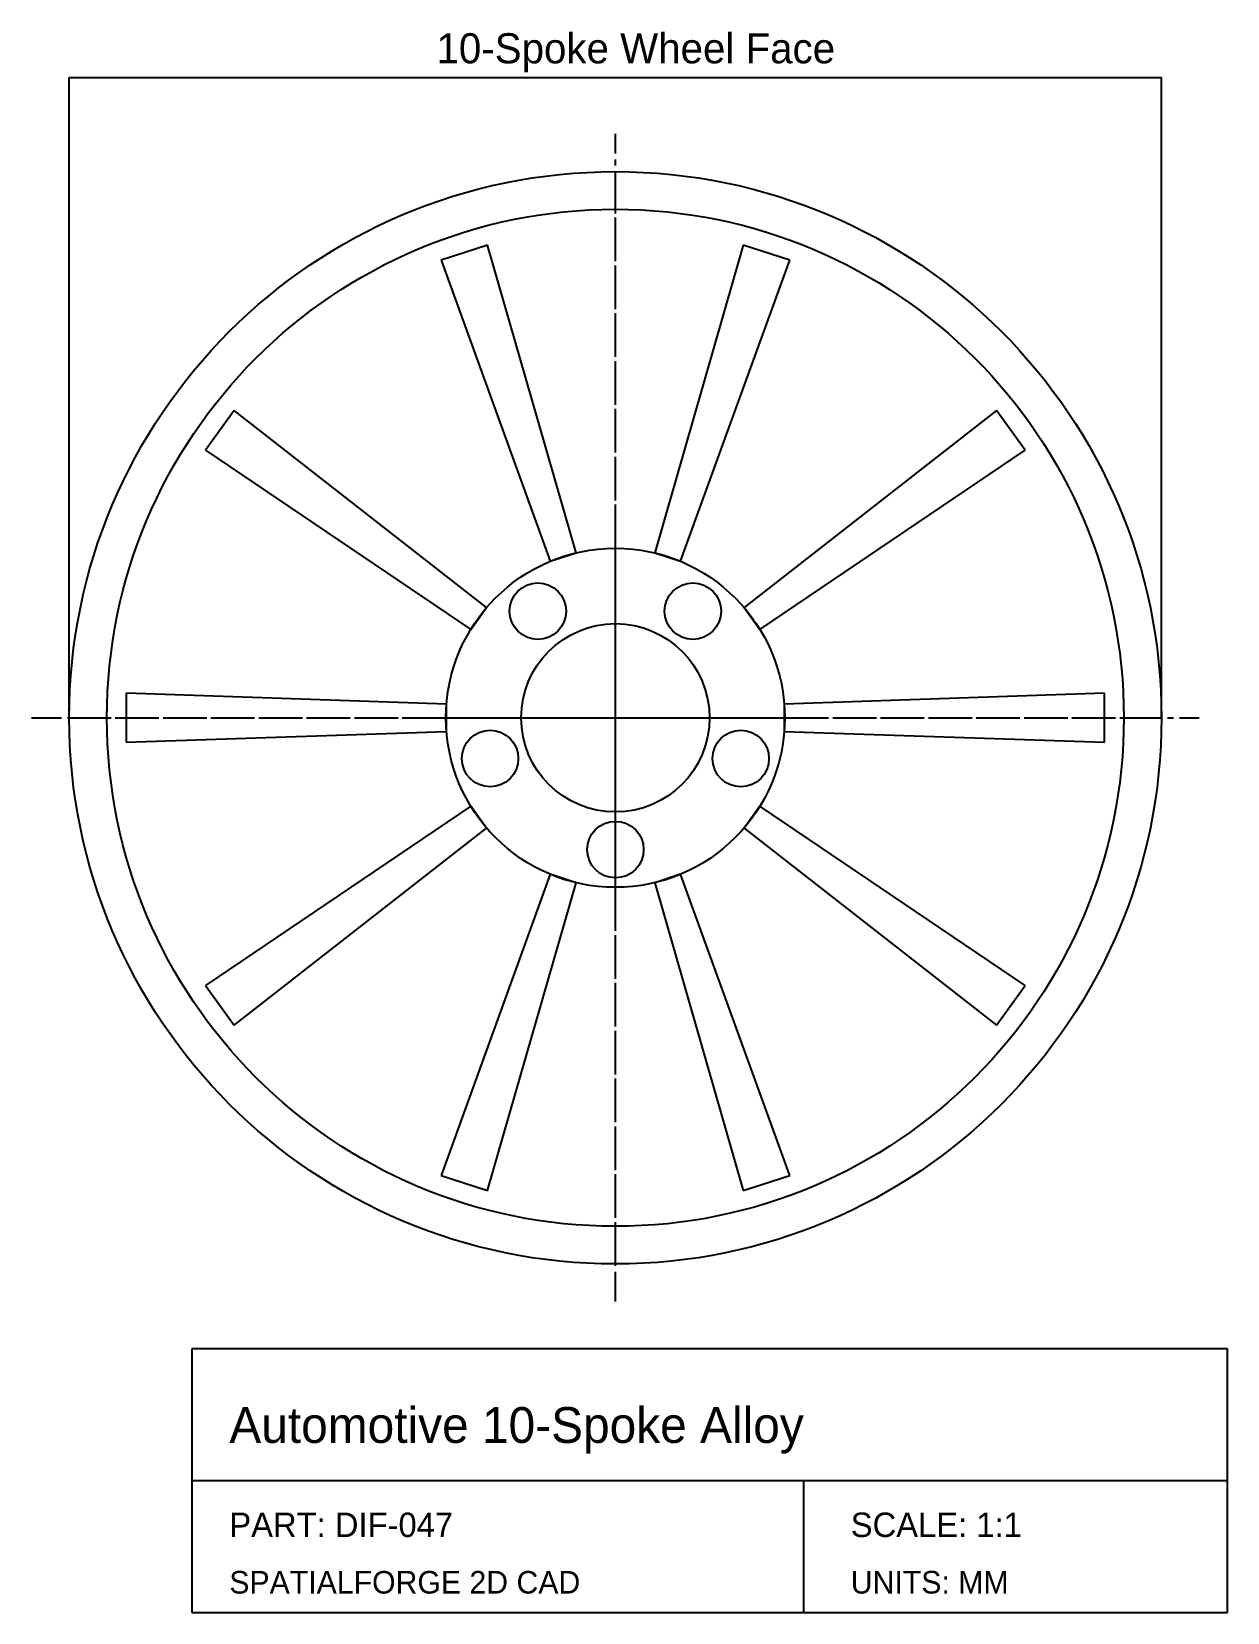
# Model space of a CAD drawing. Header units: millimetres. Extents: x 3 to 130, y -30 to 138.
import ezdxf

# ---------------------------------------------------------------- set-up
doc = ezdxf.new("R2010")
doc.units = ezdxf.units.MM
doc.linetypes.add('CENTER', pattern=[5.08, 3.175, -0.635, 0.635, -0.635])
for name, color, linetype in [('CENTER', 1, 'CENTER'), ('DIM', 3, 'CONTINUOUS'), ('TITLE', 5, 'CONTINUOUS'), ('VISIBLE', 7, 'CONTINUOUS')]:
    doc.layers.add(name, color=color, linetype=linetype)

msp = doc.modelspace()

# ---------------------------------------------------------------- linework, layer by layer
at = {"layer": 'CENTER', "linetype": 'CENTER'}
for p, q in [((65, 3), (65, 127)), ((65, 7), (65, 123)), ((65, 43), (65, 87)), ((65, 51), (65, 79)), ((3, 65), (127, 65)), ((7, 65), (123, 65)), ((43, 65), (87, 65)), ((51, 65), (79, 65))]:
    msp.add_line(p, q, dxfattribs=at)
at = {"layer": 'DIM'}
for p, q in [((7, 65), (7, 133)), ((7, 133), (123, 133)), ((123, 65), (123, 133))]:
    msp.add_line(p, q, dxfattribs=at)
at = {"layer": 'TITLE', "linetype": 'CONTINUOUS'}
for p, q in [((130, -2), (20, -2)), ((20, -2), (20, -30)), ((130, -30), (130, -2)), ((20, -30), (130, -30))]:
    msp.add_line(p, q, dxfattribs=at)
at = {"layer": 'TITLE'}
for p, q in [((20, -16), (130, -16)), ((85, -30), (85, -16))]:
    msp.add_line(p, q, dxfattribs=at)
at = {"layer": 'VISIBLE', "linetype": 'CONTINUOUS'}
for p, q in [((51.42, 115.2), (46.48, 113.59)), ((60.82, 82.51), (51.42, 115.2)), ((78.58, 115.2), (69.18, 82.51)), ((83.52, 113.59), (78.58, 115.2)), ((46.48, 113.59), (58.09, 81.62)), ((71.91, 81.62), (83.52, 113.59)), ((24.51, 97.63), (21.46, 93.42)), ((51.33, 76.71), (24.51, 97.63)), ((105.49, 97.63), (78.67, 76.71)), ((108.54, 93.42), (105.49, 97.63)), ((21.46, 93.42), (49.64, 74.38)), ((80.36, 74.38), (108.54, 93.42)), ((58.09, 81.62), (60.82, 82.51)), ((69.18, 82.51), (71.91, 81.62)), ((49.64, 74.38), (51.33, 76.71)), ((78.67, 76.71), (80.36, 74.38)), ((47.06, 66.44), (13.06, 67.6)), ((13.06, 67.6), (13.06, 62.4)), ((116.94, 67.6), (82.94, 66.44)), ((116.94, 62.4), (116.94, 67.6)), ((47.06, 63.56), (47.06, 66.44)), ((82.94, 66.44), (82.94, 63.56)), ((13.06, 62.4), (47.06, 63.56)), ((82.94, 63.56), (116.94, 62.4)), ((49.64, 55.62), (21.46, 36.58)), ((51.33, 53.29), (49.64, 55.62)), ((80.36, 55.62), (78.67, 53.29)), ((108.54, 36.58), (80.36, 55.62)), ((24.51, 32.37), (51.33, 53.29)), ((78.67, 53.29), (105.49, 32.37)), ((58.09, 48.38), (46.48, 16.41)), ((51.42, 14.8), (60.82, 47.49)), ((60.82, 47.49), (58.09, 48.38)), ((71.91, 48.38), (69.18, 47.49)), ((69.18, 47.49), (78.58, 14.8)), ((83.52, 16.41), (71.91, 48.38)), ((21.46, 36.58), (24.51, 32.37)), ((105.49, 32.37), (108.54, 36.58)), ((46.48, 16.41), (51.42, 14.8)), ((78.58, 14.8), (83.52, 16.41))]:
    msp.add_line(p, q, dxfattribs=at)
at = {"layer": 'VISIBLE'}
for centre, radius in [((65, 65), 58), ((65, 65), 54), ((65, 65), 18), ((56.77, 76.33), 3), ((73.23, 76.33), 3), ((65, 65), 10), ((51.69, 60.67), 3), ((78.31, 60.67), 3), ((65, 51), 3)]:
    msp.add_circle(centre, radius, dxfattribs=at)

# ---------------------------------------------------------------- texts
at = {"layer": 'DIM'}
msp.add_text('10-Spoke Wheel Face', height=3.2, dxfattribs=at).set_placement((46, 134.5))
at = {"layer": 'TITLE'}
for s, height, p in [('Automotive 10-Spoke Alloy ', 3.8, (24, -12)), ('PART: DIF-047', 2.6, (24, -22)), ('SCALE: 1:1', 2.6, (90, -22)), ('SPATIALFORGE 2D CAD', 2.4, (24, -28)), ('UNITS: MM', 2.4, (90, -28))]:
    msp.add_text(s, height=height, dxfattribs=at).set_placement(p)

doc.saveas('drawing.dxf')
